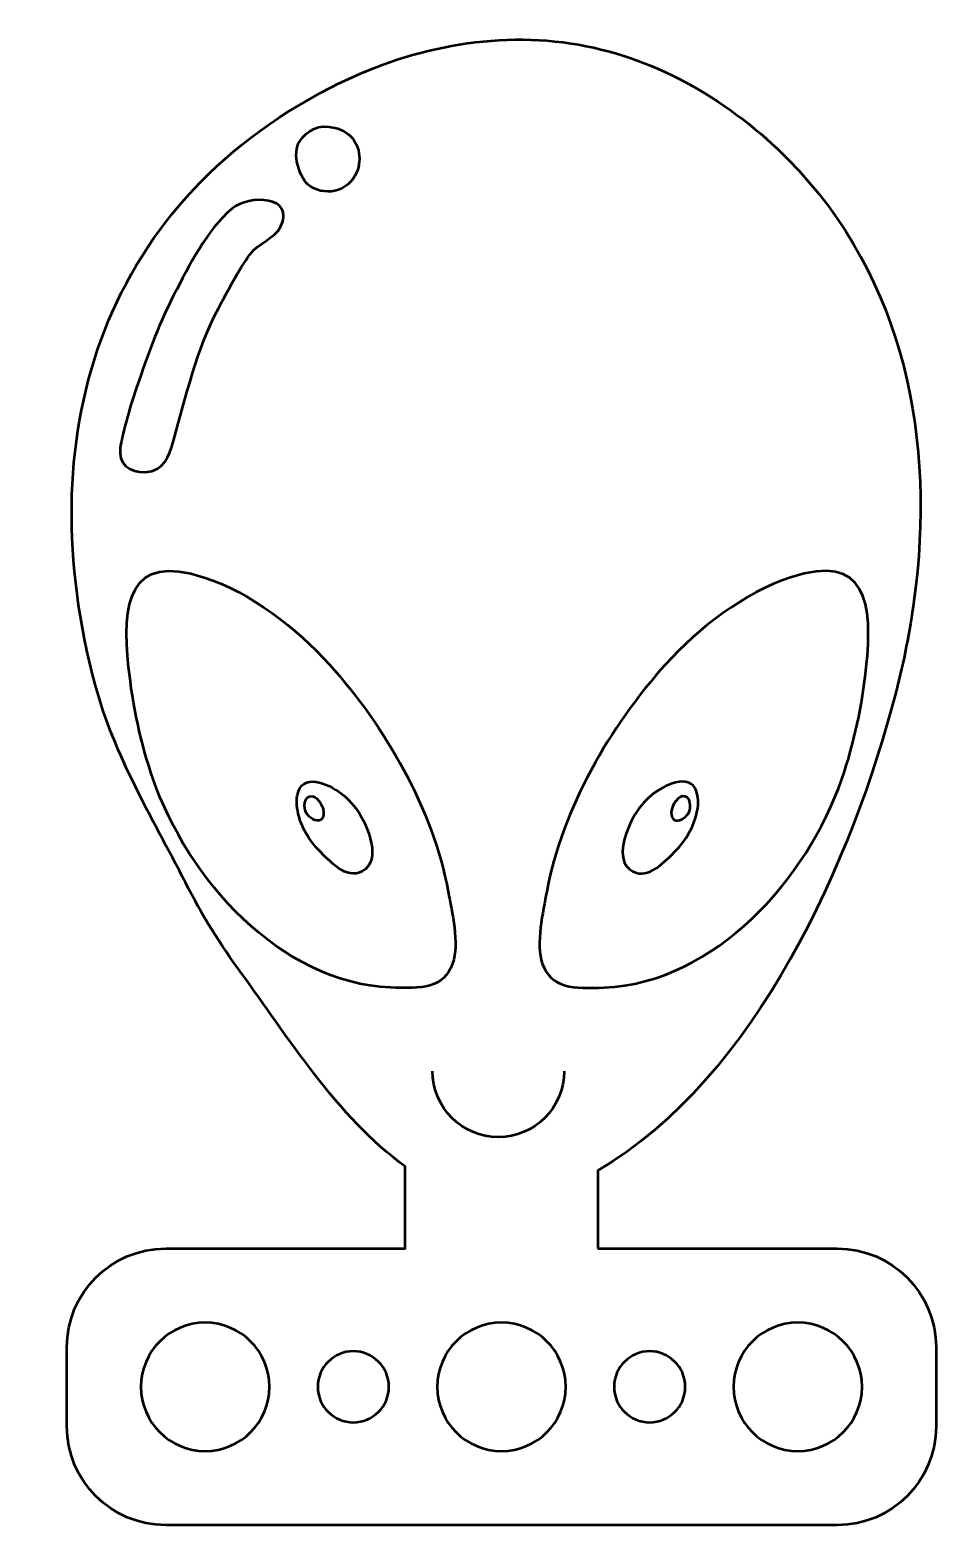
# Model space of a CAD drawing. Header units: centimetres. Extents: x -12.39 to -7.8, y -10.7 to -3.13.
import ezdxf

# ---------------------------------------------------------------- set-up
doc = ezdxf.new("R2010")
doc.units = ezdxf.units.CM
doc.header["$MEASUREMENT"] = 0
doc.layers.add('Layer 1', color=7, linetype='Continuous')

msp = doc.modelspace()

# ---------------------------------------------------------------- linework, layer by layer
at = {"layer": 'Layer 1', "lineweight": 53}
for points, knots in [([(-9.51251, -9.29996), (-9.51251, -9.29996), (-9.51251, -8.90494), (-9.51251, -8.90494), (-9.51251, -8.90494), (-8.70838, -8.43569), (-8.22216, -7.32996), (-8.00264, -6.47926), (-8.00264, -6.47926), (-7.96375, -6.32856), (-7.93311, -6.17524), (-7.91205, -6.02103), (-7.91205, -6.02103), (-7.80221, -5.21716), (-7.95243, -4.38956), (-8.54833, -3.78671), (-8.54833, -3.78671), (-8.83648, -3.49522), (-9.20584, -3.27593), (-9.60954, -3.20504), (-9.60954, -3.20504), (-10.03499, -3.13036), (-10.48011, -3.22402), (-10.86426, -3.42167), (-10.86426, -3.42167), (-12.04411, -4.02865), (-12.38728, -5.21339), (-12.05641, -6.44466), (-12.05641, -6.44466), (-11.9583, -6.80973), (-11.77009, -7.11483), (-11.59993, -7.4469), (-11.59993, -7.4469), (-11.51376, -7.61513), (-11.42631, -7.7565), (-11.3137, -7.90967), (-11.3137, -7.90967), (-11.0971, -8.2043), (-10.82772, -8.64261), (-10.4875, -8.88375), (-10.4875, -8.88375), (-10.4875, -8.88375), (-10.4875, -9.29996), (-10.4875, -9.29996), (-10.4875, -9.29996), (-10.4875, -9.29996), (-11.7, -9.29996), (-11.7, -9.29996), (-11.7, -9.29996), (-11.97614, -9.29996), (-12.2, -9.52382), (-12.2, -9.79996), (-12.2, -9.79996), (-12.2, -9.79996), (-12.2, -10.19996), (-12.2, -10.19996), (-12.2, -10.19996), (-12.2, -10.4761), (-11.97614, -10.69996), (-11.7, -10.69996), (-11.7, -10.69996), (-11.7, -10.69996), (-8.3, -10.69996), (-8.3, -10.69996), (-8.3, -10.69996), (-8.02386, -10.69996), (-7.8, -10.4761), (-7.8, -10.19996), (-7.8, -10.19996), (-7.8, -10.19996), (-7.8, -9.79996), (-7.8, -9.79996), (-7.8, -9.79996), (-7.8, -9.52382), (-8.02386, -9.29996), (-8.3, -9.29996), (-8.3, -9.29996), (-8.3, -9.29996), (-9.51251, -9.29996), (-9.51251, -9.29996)], [0, 0, 0, 0, 0.047619, 0.047619, 0.047619, 0.047619, 0.0952381, 0.0952381, 0.0952381, 0.0952381, 0.1428571, 0.1428571, 0.1428571, 0.1428571, 0.1904762, 0.1904762, 0.1904762, 0.1904762, 0.2380952, 0.2380952, 0.2380952, 0.2380952, 0.2857143, 0.2857143, 0.2857143, 0.2857143, 0.3333333, 0.3333333, 0.3333333, 0.3333333, 0.3809524, 0.3809524, 0.3809524, 0.3809524, 0.4285714, 0.4285714, 0.4285714, 0.4285714, 0.4761905, 0.4761905, 0.4761905, 0.4761905, 0.5238095, 0.5238095, 0.5238095, 0.5238095, 0.5714286, 0.5714286, 0.5714286, 0.5714286, 0.6190476, 0.6190476, 0.6190476, 0.6190476, 0.6666667, 0.6666667, 0.6666667, 0.6666667, 0.7142857, 0.7142857, 0.7142857, 0.7142857, 0.7619048, 0.7619048, 0.7619048, 0.7619048, 0.8095238, 0.8095238, 0.8095238, 0.8095238, 0.8571429, 0.8571429, 0.8571429, 0.8571429, 0.9047619, 0.9047619, 0.9047619, 0.9047619, 1, 1, 1, 1]), ([(-11.825, -9.99996), (-11.825, -9.82047), (-11.67949, -9.67496), (-11.5, -9.67496), (-11.5, -9.67496), (-11.32051, -9.67496), (-11.175, -9.82047), (-11.175, -9.99996), (-11.175, -9.99996), (-11.175, -10.17945), (-11.32051, -10.32496), (-11.5, -10.32496), (-11.5, -10.32496), (-11.67949, -10.32496), (-11.825, -10.17945), (-11.825, -9.99996)], [0, 0, 0, 0, 0.2, 0.2, 0.2, 0.2, 0.4, 0.4, 0.4, 0.4, 0.6, 0.6, 0.6, 0.6, 1, 1, 1, 1]), ([(-10.325, -9.99996), (-10.325, -9.82047), (-10.17949, -9.67496), (-10, -9.67496), (-10, -9.67496), (-9.82051, -9.67496), (-9.675, -9.82047), (-9.675, -9.99996), (-9.675, -9.99996), (-9.675, -10.17945), (-9.82051, -10.32496), (-10, -10.32496), (-10, -10.32496), (-10.17949, -10.32496), (-10.325, -10.17945), (-10.325, -9.99996)], [0, 0, 0, 0, 0.2, 0.2, 0.2, 0.2, 0.4, 0.4, 0.4, 0.4, 0.6, 0.6, 0.6, 0.6, 1, 1, 1, 1]), ([(-8.825, -9.99996), (-8.825, -9.82047), (-8.67949, -9.67496), (-8.5, -9.67496), (-8.5, -9.67496), (-8.32051, -9.67496), (-8.175, -9.82047), (-8.175, -9.99996), (-8.175, -9.99996), (-8.175, -10.17945), (-8.32051, -10.32496), (-8.5, -10.32496), (-8.5, -10.32496), (-8.67949, -10.32496), (-8.825, -10.17945), (-8.825, -9.99996)], [0, 0, 0, 0, 0.2, 0.2, 0.2, 0.2, 0.4, 0.4, 0.4, 0.4, 0.6, 0.6, 0.6, 0.6, 1, 1, 1, 1]), ([(-10.93, -9.99996), (-10.93, -9.90055), (-10.84941, -9.81996), (-10.75, -9.81996), (-10.75, -9.81996), (-10.65059, -9.81996), (-10.57, -9.90055), (-10.57, -9.99996), (-10.57, -9.99996), (-10.57, -10.09937), (-10.65059, -10.17996), (-10.75, -10.17996), (-10.75, -10.17996), (-10.84941, -10.17996), (-10.93, -10.09937), (-10.93, -9.99996)], [0, 0, 0, 0, 0.2, 0.2, 0.2, 0.2, 0.4, 0.4, 0.4, 0.4, 0.6, 0.6, 0.6, 0.6, 1, 1, 1, 1]), ([(-9.43, -9.99996), (-9.43, -9.90055), (-9.34941, -9.81996), (-9.25, -9.81996), (-9.25, -9.81996), (-9.15059, -9.81996), (-9.07, -9.90055), (-9.07, -9.99996), (-9.07, -9.99996), (-9.07, -10.09937), (-9.15059, -10.17996), (-9.25, -10.17996), (-9.25, -10.17996), (-9.34941, -10.17996), (-9.43, -10.09937), (-9.43, -9.99996)], [0, 0, 0, 0, 0.2, 0.2, 0.2, 0.2, 0.4, 0.4, 0.4, 0.4, 0.6, 0.6, 0.6, 0.6, 1, 1, 1, 1])]:
    msp.add_open_spline(points, degree=3, knots=knots, dxfattribs=at)
at = {"layer": 'Layer 1', "color": 5, "lineweight": 53}
for points, knots in [([(-10.72043, -3.79927), (-10.71173, -3.71474), (-10.76096, -3.64574), (-10.84301, -3.62576), (-10.84301, -3.62576), (-10.92818, -3.60502), (-10.98152, -3.63833), (-11.02001, -3.69278), (-11.02001, -3.69278), (-11.06417, -3.74945), (-11.02349, -3.8873), (-10.96925, -3.92196), (-10.96925, -3.92196), (-10.87969, -3.97917), (-10.75618, -3.94226), (-10.72639, -3.83126), (-10.72639, -3.83126), (-10.72347, -3.82042), (-10.72152, -3.80975), (-10.72043, -3.79927)], [0, 0, 0, 0, 0.1666667, 0.1666667, 0.1666667, 0.1666667, 0.3333333, 0.3333333, 0.3333333, 0.3333333, 0.5, 0.5, 0.5, 0.5, 0.6666667, 0.6666667, 0.6666667, 0.6666667, 1, 1, 1, 1]), ([(-11.92985, -5.2436), (-11.92938, -5.24014), (-11.92877, -5.23662), (-11.92805, -5.23304), (-11.92805, -5.23304), (-11.90739, -5.13092), (-11.87016, -5.00239), (-11.83478, -4.90298), (-11.83478, -4.90298), (-11.78182, -4.75409), (-11.73129, -4.61291), (-11.65823, -4.47214), (-11.65823, -4.47214), (-11.58262, -4.32642), (-11.4929, -4.14333), (-11.36452, -4.03601), (-11.36452, -4.03601), (-11.27615, -3.96218), (-11.04313, -3.96998), (-11.11806, -4.12659), (-11.11806, -4.12659), (-11.14666, -4.18638), (-11.2323, -4.2093), (-11.27274, -4.26575), (-11.27274, -4.26575), (-11.33142, -4.34767), (-11.38403, -4.44813), (-11.4313, -4.53719), (-11.4313, -4.53719), (-11.54621, -4.75376), (-11.59319, -4.97828), (-11.66058, -5.20992), (-11.66058, -5.20992), (-11.68403, -5.29038), (-11.70853, -5.36349), (-11.80174, -5.36864), (-11.80174, -5.36864), (-11.88517, -5.37319), (-11.94144, -5.32634), (-11.92985, -5.2436)], [0, 0, 0, 0, 0.0909091, 0.0909091, 0.0909091, 0.0909091, 0.1818182, 0.1818182, 0.1818182, 0.1818182, 0.2727273, 0.2727273, 0.2727273, 0.2727273, 0.3636364, 0.3636364, 0.3636364, 0.3636364, 0.4545455, 0.4545455, 0.4545455, 0.4545455, 0.5454545, 0.5454545, 0.5454545, 0.5454545, 0.6363636, 0.6363636, 0.6363636, 0.6363636, 0.7272727, 0.7272727, 0.7272727, 0.7272727, 0.8181818, 0.8181818, 0.8181818, 0.8181818, 1, 1, 1, 1]), ([(-10.87262, -6.34081), (-11.03561, -6.15954), (-11.2718, -5.97888), (-11.50439, -5.9018), (-11.50439, -5.9018), (-11.89021, -5.77393), (-11.92151, -6.03598), (-11.88743, -6.35647), (-11.88743, -6.35647), (-11.86716, -6.54723), (-11.82686, -6.74117), (-11.76335, -6.92431), (-11.76335, -6.92431), (-11.58887, -7.42721), (-11.12297, -7.95404), (-10.56118, -7.97868), (-10.56118, -7.97868), (-10.40555, -7.9855), (-10.29347, -7.98371), (-10.24752, -7.85662), (-10.24752, -7.85662), (-10.21217, -7.75894), (-10.25151, -7.59188), (-10.26959, -7.49397), (-10.26959, -7.49397), (-10.34694, -7.07457), (-10.59029, -6.6548), (-10.87262, -6.34081)], [0, 0, 0, 0, 0.125, 0.125, 0.125, 0.125, 0.25, 0.25, 0.25, 0.25, 0.375, 0.375, 0.375, 0.375, 0.5, 0.5, 0.5, 0.5, 0.625, 0.625, 0.625, 0.625, 0.75, 0.75, 0.75, 0.75, 1, 1, 1, 1]), ([(-9.16827, -6.34081), (-9.00529, -6.15954), (-8.7691, -5.97888), (-8.5365, -5.9018), (-8.5365, -5.9018), (-8.15069, -5.77393), (-8.11937, -6.03598), (-8.15345, -6.35647), (-8.15345, -6.35647), (-8.17373, -6.54723), (-8.21402, -6.74117), (-8.27756, -6.92431), (-8.27756, -6.92431), (-8.45201, -7.42721), (-8.91793, -7.95404), (-9.4797, -7.97868), (-9.4797, -7.97868), (-9.63533, -7.9855), (-9.74741, -7.98371), (-9.79338, -7.85663), (-9.79338, -7.85663), (-9.82873, -7.75895), (-9.78938, -7.59188), (-9.77132, -7.49397), (-9.77132, -7.49397), (-9.69395, -7.07457), (-9.45061, -6.6548), (-9.16827, -6.34081)], [0, 0, 0, 0, 0.125, 0.125, 0.125, 0.125, 0.25, 0.25, 0.25, 0.25, 0.375, 0.375, 0.375, 0.375, 0.5, 0.5, 0.5, 0.5, 0.625, 0.625, 0.625, 0.625, 0.75, 0.75, 0.75, 0.75, 1, 1, 1, 1]), ([(-11.03567, -7.0546), (-11.03282, -7.09445), (-11.0199, -7.1359), (-11.00381, -7.16969), (-11.00381, -7.16969), (-10.98145, -7.21661), (-10.94963, -7.25939), (-10.9133, -7.29556), (-10.9133, -7.29556), (-10.85811, -7.35049), (-10.76942, -7.44615), (-10.68828, -7.37846), (-10.68828, -7.37846), (-10.64522, -7.34254), (-10.65047, -7.28126), (-10.66253, -7.232), (-10.66253, -7.232), (-10.68476, -7.14128), (-10.73726, -7.05047), (-10.81255, -6.9953), (-10.81255, -6.9953), (-10.87745, -6.94776), (-11.0123, -6.88389), (-11.03374, -7.00757), (-11.03374, -7.00757), (-11.03633, -7.02256), (-11.03684, -7.03844), (-11.03567, -7.0546)], [0, 0, 0, 0, 0.125, 0.125, 0.125, 0.125, 0.25, 0.25, 0.25, 0.25, 0.375, 0.375, 0.375, 0.375, 0.5, 0.5, 0.5, 0.5, 0.625, 0.625, 0.625, 0.625, 0.75, 0.75, 0.75, 0.75, 1, 1, 1, 1]), ([(-9.00521, -7.0546), (-9.00808, -7.09445), (-9.02099, -7.13591), (-9.03707, -7.16969), (-9.03707, -7.16969), (-9.05942, -7.21661), (-9.09125, -7.25939), (-9.12758, -7.29556), (-9.12758, -7.29556), (-9.18277, -7.35049), (-9.27147, -7.44615), (-9.35261, -7.37846), (-9.35261, -7.37846), (-9.39568, -7.34254), (-9.39043, -7.28126), (-9.37837, -7.232), (-9.37837, -7.232), (-9.35615, -7.14128), (-9.30362, -7.05048), (-9.22835, -6.9953), (-9.22835, -6.9953), (-9.16344, -6.94776), (-9.02859, -6.88389), (-9.00715, -7.00757), (-9.00715, -7.00757), (-9.00456, -7.02256), (-9.00405, -7.03844), (-9.00521, -7.0546)], [0, 0, 0, 0, 0.125, 0.125, 0.125, 0.125, 0.25, 0.25, 0.25, 0.25, 0.375, 0.375, 0.375, 0.375, 0.5, 0.5, 0.5, 0.5, 0.625, 0.625, 0.625, 0.625, 0.75, 0.75, 0.75, 0.75, 1, 1, 1, 1]), ([(-10.90076, -7.10468), (-10.89517, -7.0688), (-10.92682, -7.01483), (-10.95656, -7.00993), (-10.95656, -7.00993), (-11.00117, -7.0026), (-11.0037, -7.07251), (-10.98693, -7.09735), (-10.98693, -7.09735), (-10.97454, -7.11574), (-10.93737, -7.14534), (-10.91443, -7.12865), (-10.91443, -7.12865), (-10.90658, -7.12293), (-10.90229, -7.11447), (-10.90076, -7.10468)], [0, 0, 0, 0, 0.2, 0.2, 0.2, 0.2, 0.4, 0.4, 0.4, 0.4, 0.6, 0.6, 0.6, 0.6, 1, 1, 1, 1]), ([(-9.14014, -7.10468), (-9.14572, -7.0688), (-9.11407, -7.01483), (-9.08432, -7.00993), (-9.08432, -7.00993), (-9.03973, -7.0026), (-9.03719, -7.07251), (-9.05396, -7.09735), (-9.05396, -7.09735), (-9.06635, -7.11574), (-9.10352, -7.14534), (-9.12644, -7.12865), (-9.12644, -7.12865), (-9.13433, -7.12293), (-9.13862, -7.11447), (-9.14014, -7.10468)], [0, 0, 0, 0, 0.2, 0.2, 0.2, 0.2, 0.4, 0.4, 0.4, 0.4, 0.6, 0.6, 0.6, 0.6, 1, 1, 1, 1])]:
    msp.add_open_spline(points, degree=3, knots=knots, dxfattribs=at)
for points in [[(-10.01569, -8.7356), (-10.19981, -8.7356), (-10.34906, -8.58634), (-10.34906, -8.40222)], [(-9.68289, -8.40222), (-9.68289, -8.58634), (-9.83216, -8.7356), (-10.01627, -8.7356)]]:
    msp.add_open_spline(points, degree=3, dxfattribs=at)

doc.saveas('drawing.dxf')
